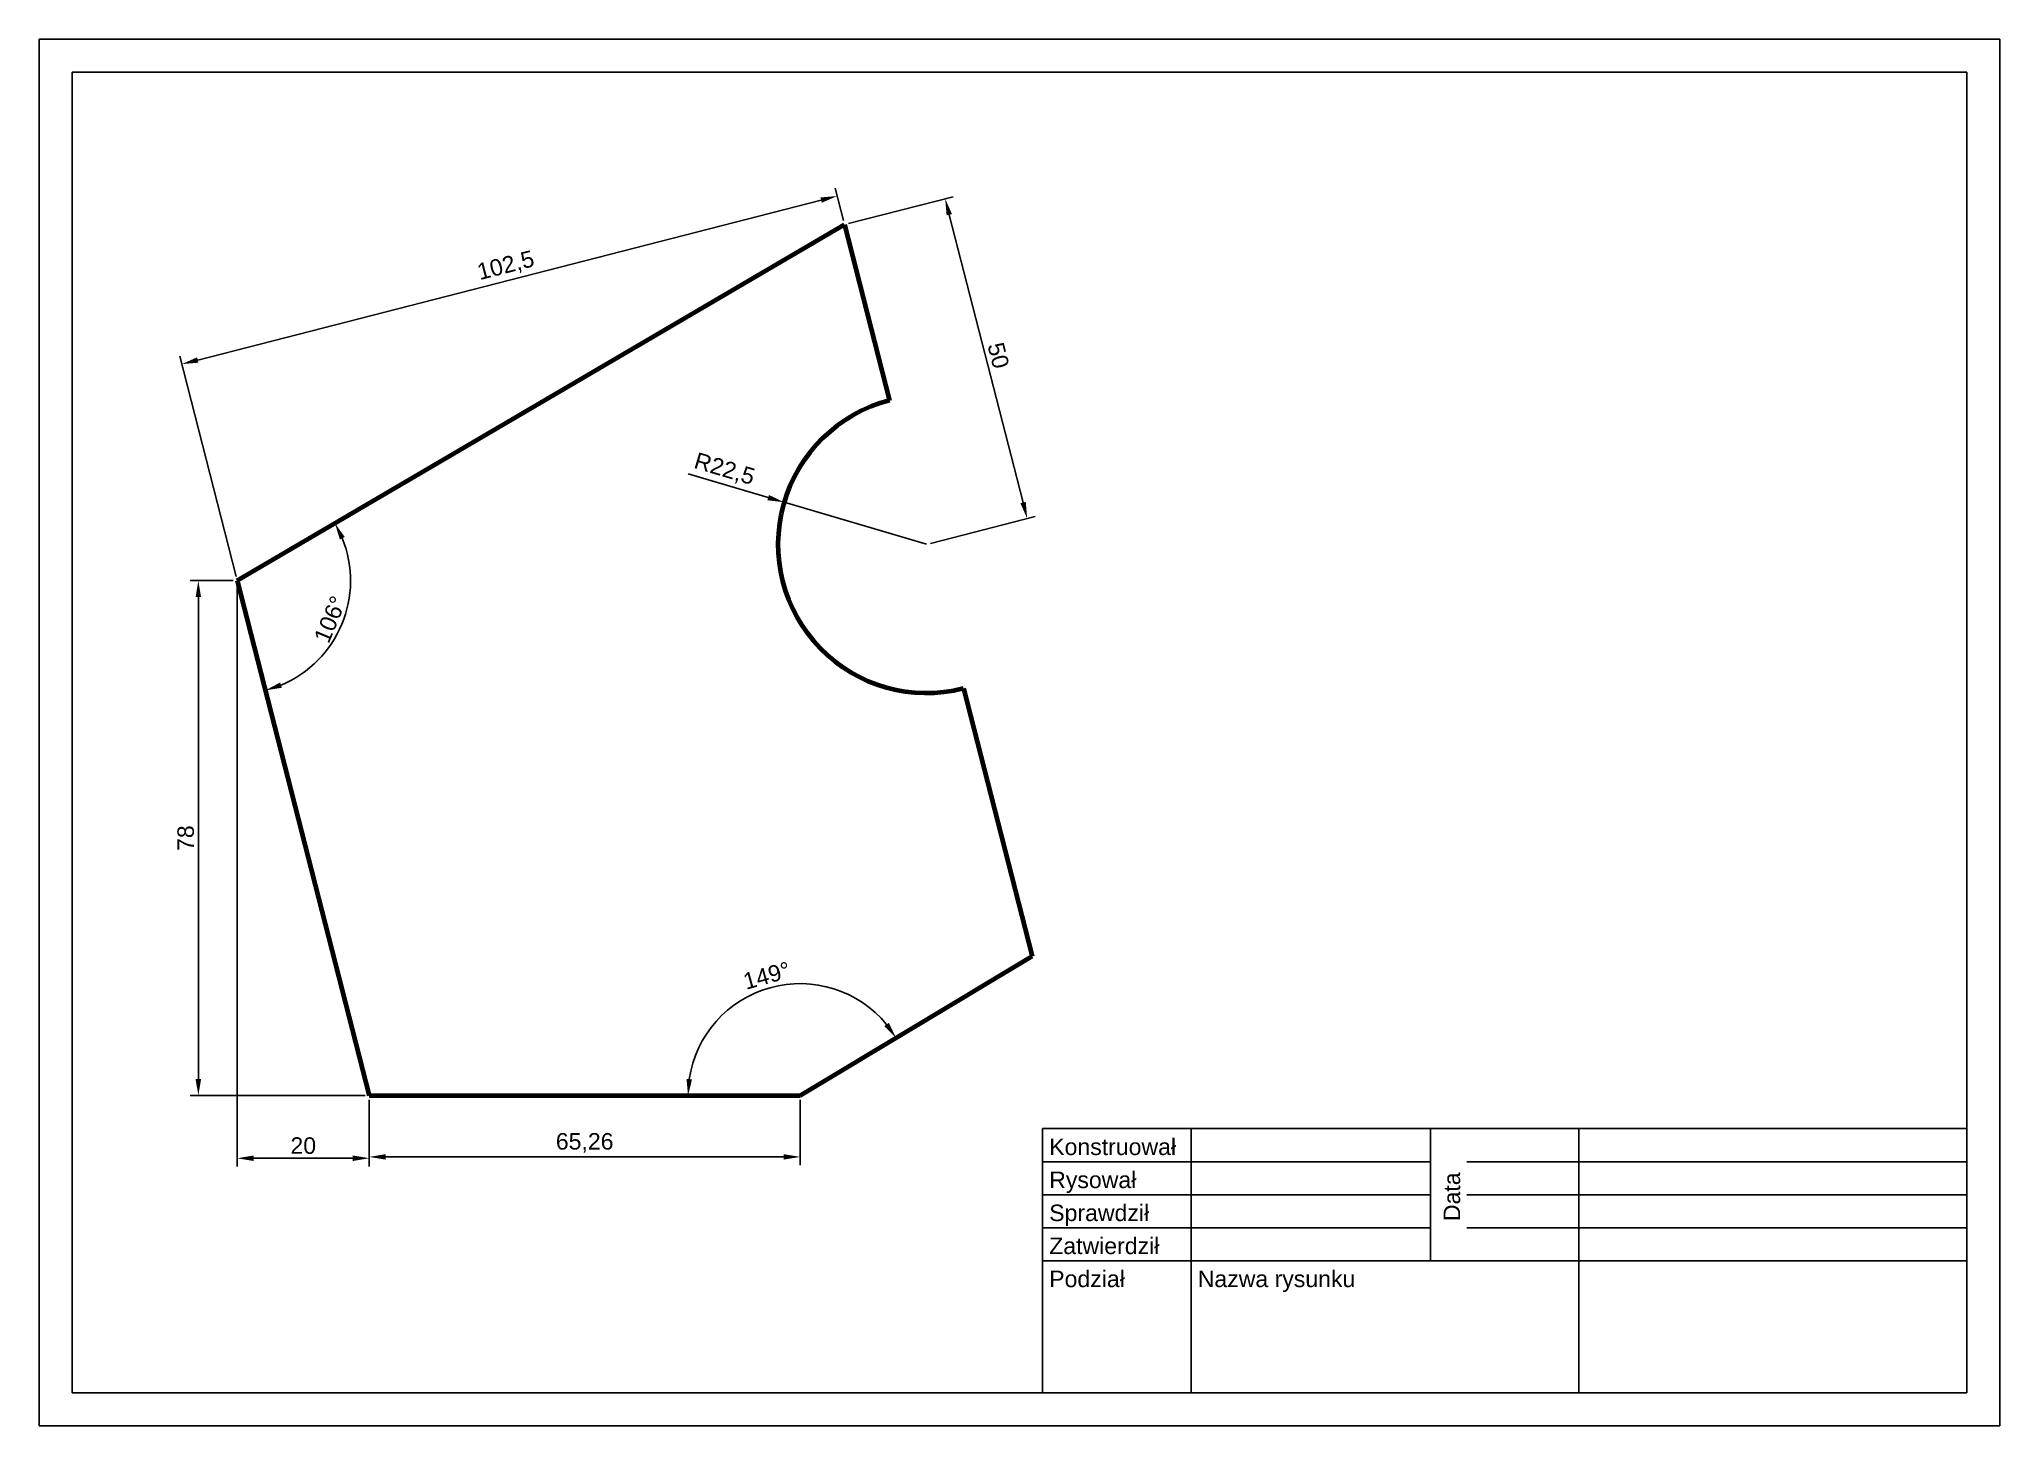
# Model space of a CAD drawing. Header units: millimetres. Extents: x 0 to 297, y 0 to 210.
import ezdxf

# ---------------------------------------------------------------- set-up
doc = ezdxf.new("R2010")
doc.units = ezdxf.units.MM
doc.layers.add('linie grube', color=7, linetype='Continuous', lineweight=100)
doc.layers.add('opis', color=7, linetype='Continuous')
doc.layers.add('wymiary', color=1, linetype='Continuous')
doc.styles.get("Standard").update_dxf_attribs({"font": 'arial.ttf'})
doc.dimstyles.new('ISO-25', dxfattribs={"dimtxt": 2.5, "dimasz": 2.5, "dimexe": 1.25, "dimexo": 0.625, "dimtad": 1, "dimtxsty": 'Standard', "dimcen": 2.5, "dimadec": 0, "dimazin": 0, "dimtfac": 1, "dimtmove": 0, "dimatfit": 3, "dimfxl": 1, "dimarcsym": 0})

# ---------------------------------------------------------------- blocks, each defined once
blk = doc.blocks.new('*D2')
at = {"layer": 'Defpoints', "color": 0, "transparency": 16777216}
for p in [(121.99, 181.93), (30, 128), (30, 128), (43.09, 116.91), (50, 50)]:
    blk.add_point(p, dxfattribs=at)
at = {"layer": 'wymiary', "color": 0, "lineweight": -2, "transparency": 16777216}
blk.add_arc((30, 128), 17.16, 292.7377, 22.025, dxfattribs=at)
at = {"layer": 'wymiary', "color": 0, "transparency": 16777216}
for points in [[(45.53, 134.25), (46.28, 134.62), (44.8, 136.68)], [(36.76, 111.78), (36.5, 112.57), (34.26, 111.38)]]:
    blk.add_solid(points, dxfattribs=at)
at = {"layer": 'wymiary', "color": 0, "transparency": 16777216, "insert": (44.08, 122.13), "char_height": 2.5, "attachment_point": 5, "rotation": 67.3814}
blk.add_mtext('106°', dxfattribs=at)
blk = doc.blocks.new('*D3')
at = {"layer": 'Defpoints', "color": 0, "transparency": 16777216}
for p in [(112.83, 139.87), (134.41, 133.5)]:
    blk.add_point(p, dxfattribs=at)
at = {"layer": 'wymiary', "color": 0, "lineweight": -2, "transparency": 16777216}
for p, q in [((98.29, 144.16), (110.43, 140.58)), ((134.41, 133.5), (112.83, 139.87))]:
    blk.add_line(p, q, dxfattribs=at)
at = {"layer": 'wymiary', "color": 0, "transparency": 16777216}
blk.add_solid([(110.55, 140.98), (110.31, 140.18), (112.83, 139.87)], dxfattribs=at)
at = {"layer": 'wymiary', "color": 0, "transparency": 16777216, "insert": (103.77, 144.76), "char_height": 2.5, "attachment_point": 5, "rotation": 343.5467}
blk.add_mtext('R22,5', dxfattribs=at)
blk = doc.blocks.new('*D4')
at = {"layer": 'Defpoints', "color": 0, "transparency": 16777216}
for p in [(137.24, 185.84), (121.99, 181.93), (134.41, 133.5)]:
    blk.add_point(p, dxfattribs=at)
at = {"layer": 'wymiary', "color": 0, "lineweight": -2, "transparency": 16777216}
for p, q in [((122.59, 182.08), (138.45, 186.15)), ((149.04, 139.83), (137.86, 183.42)), ((135.01, 133.65), (150.87, 137.72))]:
    blk.add_line(p, q, dxfattribs=at)
at = {"layer": 'wymiary', "color": 0, "transparency": 16777216}
for points in [[(138.27, 183.52), (137.46, 183.32), (137.24, 185.84)], [(149.45, 139.93), (148.64, 139.73), (149.66, 137.41)]]:
    blk.add_solid(points, dxfattribs=at)
at = {"layer": 'wymiary', "color": 0, "transparency": 16777216, "insert": (145.3, 162.1), "char_height": 2.5, "attachment_point": 5, "rotation": 284.3814}
blk.add_mtext('50', dxfattribs=at)
blk = doc.blocks.new('*D5')
at = {"layer": 'Defpoints', "color": 0, "transparency": 16777216}
for p in [(150.4, 71.12), (118.01, 66.75), (50, 50), (115.26, 50), (115.26, 50)]:
    blk.add_point(p, dxfattribs=at)
at = {"layer": 'wymiary', "color": 0, "lineweight": -2, "transparency": 16777216}
blk.add_arc((115.26, 50), 16.97, 39.4485, 171.5515, dxfattribs=at)
at = {"layer": 'wymiary', "color": 0, "transparency": 16777216}
for points in [[(128.7, 61.02), (128.02, 60.54), (129.81, 58.74)], [(98.89, 52.46), (98.06, 52.52), (98.29, 50)]]:
    blk.add_solid(points, dxfattribs=at)
at = {"layer": 'wymiary', "color": 0, "transparency": 16777216, "insert": (110.22, 68.18), "char_height": 2.5, "attachment_point": 5, "rotation": 15.5}
blk.add_mtext('149°', dxfattribs=at)
blk = doc.blocks.new('*D6')
at = {"layer": 'Defpoints', "color": 0, "transparency": 16777216}
for p in [(50, 50), (115.26, 50), (115.26, 40.72)]:
    blk.add_point(p, dxfattribs=at)
at = {"layer": 'wymiary', "color": 0, "lineweight": -2, "transparency": 16777216}
for p, q in [((50, 49.38), (50, 39.47)), ((115.26, 49.38), (115.26, 39.47)), ((52.5, 40.72), (112.76, 40.72))]:
    blk.add_line(p, q, dxfattribs=at)
at = {"layer": 'wymiary', "color": 0, "transparency": 16777216}
for points in [[(52.5, 41.14), (52.5, 40.31), (50, 40.72)], [(112.76, 41.14), (112.76, 40.31), (115.26, 40.72)]]:
    blk.add_solid(points, dxfattribs=at)
at = {"layer": 'wymiary', "color": 0, "transparency": 16777216, "insert": (82.63, 42.85), "char_height": 2.5, "attachment_point": 5}
blk.add_mtext('65,26', dxfattribs=at)
blk = doc.blocks.new('*D7')
at = {"layer": 'Defpoints', "color": 0, "transparency": 16777216}
for p in [(30, 128), (50, 50), (50, 40.52)]:
    blk.add_point(p, dxfattribs=at)
at = {"layer": 'wymiary', "color": 0, "lineweight": -2, "transparency": 16777216}
for p, q in [((30, 127.38), (30, 39.27)), ((50, 49.38), (50, 39.27)), ((32.5, 40.52), (47.5, 40.52))]:
    blk.add_line(p, q, dxfattribs=at)
at = {"layer": 'wymiary', "color": 0, "transparency": 16777216}
for points in [[(32.5, 40.94), (32.5, 40.1), (30, 40.52)], [(47.5, 40.94), (47.5, 40.1), (50, 40.52)]]:
    blk.add_solid(points, dxfattribs=at)
at = {"layer": 'wymiary', "color": 0, "transparency": 16777216, "insert": (40, 42.42), "char_height": 2.5, "attachment_point": 5}
blk.add_mtext('20', dxfattribs=at)
blk = doc.blocks.new('*D8')
at = {"layer": 'Defpoints', "color": 0, "transparency": 16777216}
for p in [(24.11, 128), (30, 128), (50, 50)]:
    blk.add_point(p, dxfattribs=at)
at = {"layer": 'wymiary', "color": 0, "lineweight": -2, "transparency": 16777216}
for p, q in [((29.38, 128), (22.86, 128)), ((24.11, 52.5), (24.11, 125.5)), ((49.38, 50), (22.86, 50))]:
    blk.add_line(p, q, dxfattribs=at)
at = {"layer": 'wymiary', "color": 0, "transparency": 16777216}
for points in [[(23.69, 125.5), (24.52, 125.5), (24.11, 128)], [(23.69, 52.5), (24.52, 52.5), (24.11, 50)]]:
    blk.add_solid(points, dxfattribs=at)
at = {"layer": 'wymiary', "color": 0, "transparency": 16777216, "insert": (22.2, 89), "char_height": 2.5, "attachment_point": 5, "rotation": 90}
blk.add_mtext('78', dxfattribs=at)
blk = doc.blocks.new('*D9')
at = {"layer": 'Defpoints', "color": 0, "transparency": 16777216}
for p in [(120.88, 186.25), (121.99, 181.93), (30, 128)]:
    blk.add_point(p, dxfattribs=at)
at = {"layer": 'wymiary', "color": 0, "lineweight": -2, "transparency": 16777216}
for p, q in [((121.83, 182.53), (120.57, 187.46)), ((24.01, 161.41), (118.46, 185.63)), ((29.84, 128.61), (21.28, 162))]:
    blk.add_line(p, q, dxfattribs=at)
at = {"layer": 'wymiary', "color": 0, "transparency": 16777216}
for points in [[(118.35, 186.03), (118.56, 185.23), (120.88, 186.25)], [(23.91, 161.82), (24.12, 161.01), (21.59, 160.79)]]:
    blk.add_solid(points, dxfattribs=at)
at = {"layer": 'wymiary', "color": 0, "transparency": 16777216, "insert": (70.71, 175.58), "char_height": 2.5, "attachment_point": 5, "rotation": 14.3814}
blk.add_mtext('102,5', dxfattribs=at)

msp = doc.modelspace()

# ---------------------------------------------------------------- linework, layer by layer
msp.add_lwpolyline([(0, 0), (297, 0), (297, 210), (0, 210)], close=True)
msp.add_lwpolyline([(0, 0), (297, 0), (297, 210), (0, 210)], close=True)
at = {"layer": 'linie grube'}
for p, q in [((30, 128), (121.988, 181.929)), ((121.988, 181.929), (128.818, 155.291)), ((30, 128), (50, 50)), ((139.995, 111.701), (150.402, 71.115)), ((115.26, 50), (150.402, 71.115)), ((50, 50), (115.26, 50))]:
    msp.add_line(p, q, dxfattribs=at)
msp.add_arc((134.407, 133.496), 22.5, 104.38139, 284.38139, dxfattribs=at)
at = {"layer": 'opis'}
for p, q in [((152, 45), (292, 45)), ((152, 45), (152, 5)), ((152, 45), (174.5, 45)), ((174.5, 45), (174.5, 5)), ((210.75, 25), (210.75, 45)), ((233.25, 5), (233.25, 45)), ((292, 45), (292, 5)), ((152, 40), (210.75, 40)), ((233.25, 40), (216.25, 40)), ((233.25, 40), (292, 40)), ((152, 35), (210.75, 35)), ((233.25, 35), (216.25, 35)), ((233.25, 35), (292, 35)), ((152, 30), (210.75, 30)), ((233.25, 30), (216.25, 30)), ((233.25, 30), (292, 30)), ((152, 25), (292, 25)), ((152, 25), (182, 25)), ((174.5, 25), (210.75, 25)), ((292, 5), (152, 5)), ((152, 5), (292, 5)), ((174.5, 5), (233.25, 5))]:
    msp.add_line(p, q, dxfattribs=at)
msp.add_lwpolyline([(5, 5), (292, 5), (292, 205), (5, 205)], close=True, dxfattribs=at)

# ---------------------------------------------------------------- texts
for s, p in [('Konstruował', (153, 41)), ('Rysował', (153, 36)), ('Sprawdził', (153, 31)), ('Zatwierdził', (153, 26)), ('Podział', (153, 21)), ('Nazwa rysunku', (175.5, 21))]:
    msp.add_text(s, height=2.5, dxfattribs=at).set_placement(p)
msp.add_text('Data', height=2.5, rotation=90, dxfattribs=at).set_placement((215.25, 31))

# ---------------------------------------------------------------- dimensions: what is measured, and where the dimension line sits
at = {"layer": 'wymiary'}
for base, p1, p2, angle, picture, middle in [((120.88, 186.251), (30, 128), (121.988, 181.929), 14.38139, '*D9', (70.707, 175.582)), ((24.106, 128), (50, 50), (30, 128), 90, '*D8', (22.204, 89))]:
    dim = msp.add_linear_dim(base=base, p1=p1, p2=p2, angle=angle, dimstyle='ISO-25', dxfattribs=at)
    dim.commit()
    dim.dimension.update_dxf_attribs({"geometry": picture, "text_midpoint": middle})
dim = msp.add_aligned_dim(p1=(134.407, 133.496), p2=(121.988, 181.929), distance=-15.75, dimstyle='ISO-25', dxfattribs=at)
dim.commit()
dim.dimension.update_dxf_attribs({"geometry": '*D4', "text_midpoint": (145.295, 162.096)})
for base, line1, line2, picture, middle in [((43.088, 116.907), ((30, 128), (50, 50)), ((30, 128), (121.988, 181.929)), '*D2', (44.082, 122.133)), ((118.012, 66.745), ((50, 50), (115.26, 50)), ((115.26, 50), (150.402, 71.115)), '*D5', (110.217, 68.185))]:
    dim = msp.add_angular_dim_2l(base=base, line1=line1, line2=line2, dimstyle='ISO-25', dxfattribs=at)
    dim.commit()
    dim.dimension.update_dxf_attribs({"geometry": picture, "text_midpoint": middle})
dim = msp.add_radius_dim(center=(134.407, 133.496), mpoint=(112.828, 139.868), dimstyle='ISO-25', dxfattribs=at)
dim.commit()
dim.dimension.update_dxf_attribs({"geometry": '*D3', "text_midpoint": (103.766, 144.763)})
for base, p1, p2, picture, middle in [((50, 40.52), (30, 128), (50, 50), '*D7', (40, 42.422)), ((115.26, 40.723), (50, 50), (115.26, 50), '*D6', (82.63, 42.85))]:
    dim = msp.add_linear_dim(base=base, p1=p1, p2=p2, dimstyle='ISO-25', dxfattribs=at)
    dim.commit()
    dim.dimension.update_dxf_attribs({"geometry": picture, "text_midpoint": middle})

doc.saveas('drawing.dxf')
